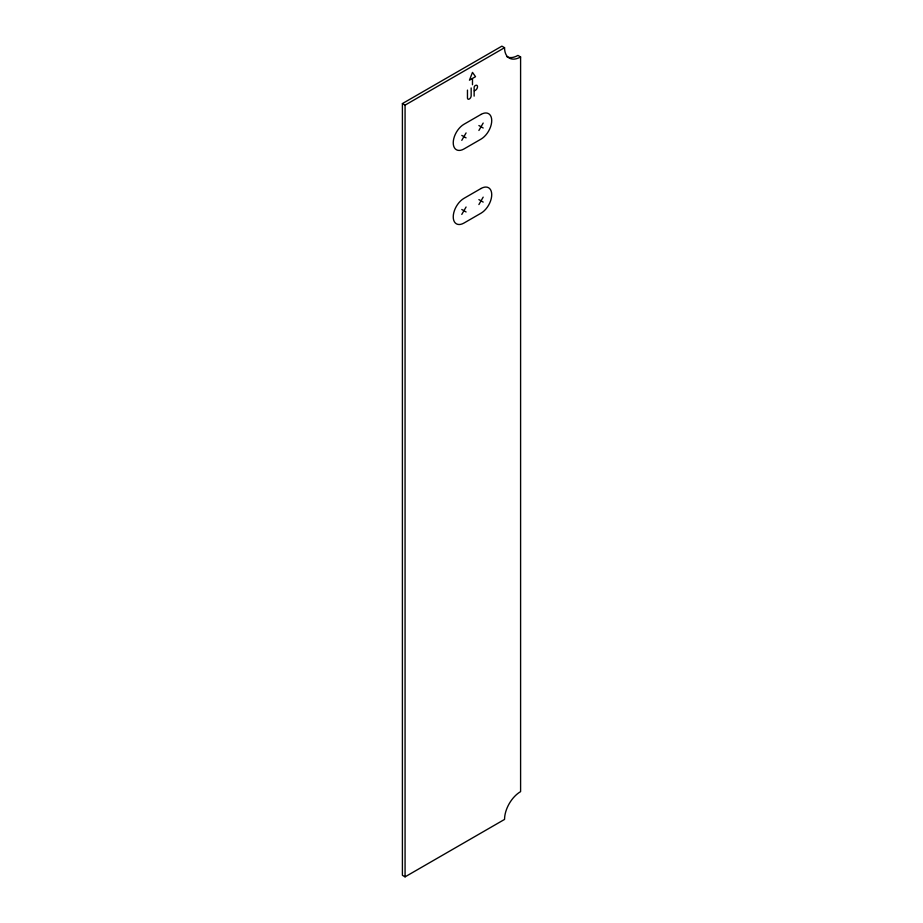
<?xml version="1.0" encoding="UTF-8"?>
<svg xmlns="http://www.w3.org/2000/svg" width="923" height="923" viewBox="0 0 923 923"><rect width="100%" height="100%" fill="white"/><g stroke="black" fill="none" stroke-linecap="round" stroke-linejoin="round"><path stroke-width="1.38" d="M461.788 140.342L466.069 132.935M478.899 130.466L483.179 123.059M461.788 214.424L466.069 207.017M478.899 204.548L483.179 197.141M402.405 103.584L501.893 46.15L504.558 47.696A22.683 13.095 -60 0 0 520.595 56.949L520.595 791.634A22.683 13.095 -60 0 0 504.558 819.416L405.07 876.85L402.405 875.304L402.405 103.584L405.07 105.13L504.558 47.696M472.276 78.559L469.461 80.186L472.484 72.386L475.518 76.69L472.484 78.443L472.484 84.731M474.341 90.881L475.449 90.246A2.919 1.684 -60 0 0 477.514 86.681A2.919 1.684 -60 0 0 475.449 85.493L475.137 85.666A1.419 0.819 -60 0 0 474.134 87.408L474.134 96.13M520.595 56.949L517.93 55.415A22.683 13.095 -60 0 1 506.589 56.534M478.899 125.528L483.179 127.997M461.788 135.404L466.069 137.873M478.899 199.61L483.179 202.079M461.788 209.486L466.069 211.955M471.157 87.962L471.157 95.807A2.619 1.511 -60 0 1 469.311 99.015A2.619 1.511 -60 0 1 467.465 97.942L467.465 90.096M405.07 105.13L405.07 876.85M481.033 114.417L463.934 124.293A15.126 8.734 -60 0 0 453.239 142.811A15.126 8.734 -60 0 0 463.934 148.984L481.033 139.108A15.126 8.734 -60 0 0 491.728 120.59A15.126 8.734 -60 0 0 481.033 114.417M481.033 188.5L463.934 198.376A15.126 8.734 -60 0 0 453.239 216.893A15.126 8.734 -60 0 0 463.934 223.066L481.033 213.19A15.126 8.734 -60 0 0 491.728 194.672A15.126 8.734 -60 0 0 481.033 188.5"/></g></svg>
